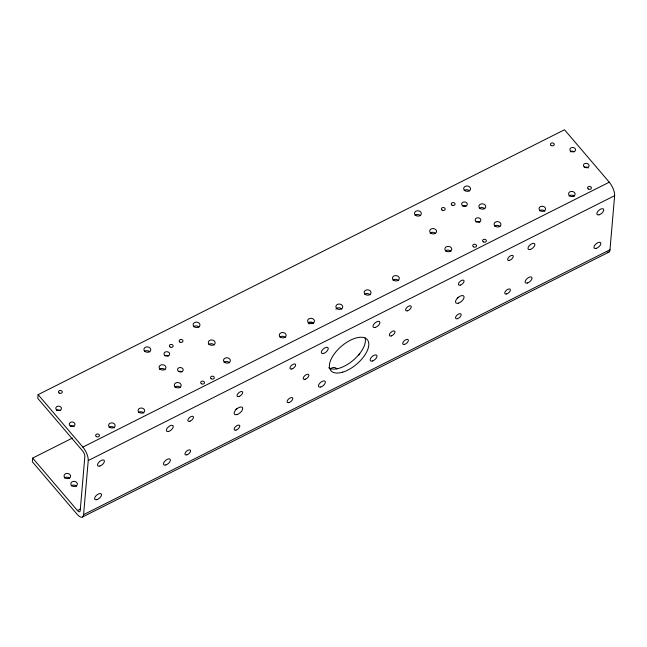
<?xml version="1.0" encoding="UTF-8"?>
<svg xmlns="http://www.w3.org/2000/svg" width="647" height="647" viewBox="0 0 647 647"><rect width="100%" height="100%" fill="white"/><g stroke="black" fill="none" stroke-linecap="round" stroke-linejoin="round"><path stroke-width="0.97" d="M32.673 458.076L32.35 461.804L77.114 514.252A10.457 4.06 63.3 0 0 83.584 514.656L609.992 249.766L614.626 195.661A10.457 4.06 63.3 0 0 609.272 182.203L564.516 129.756L38.108 394.646L37.785 398.374L82.549 450.822A4.48 1.739 63.3 0 1 84.846 456.596L80.204 510.693A4.48 1.739 63.3 0 1 77.43 510.523L32.673 458.076L72.399 438.084M83.584 514.656L88.227 460.551A10.457 4.06 63.3 0 0 82.873 447.093L38.108 394.646M82.873 447.093L609.272 182.203M88.227 460.551L614.626 195.661M77.43 510.523L80.139 509.165M82.517 516.993L608.916 252.104M609.992 249.766A10.457 4.06 63.3 0 1 607.234 252.233M279.811 337.103A3.437 2.677 4.9 0 1 285.246 337.508M308.101 322.869A3.437 2.677 4.9 0 1 313.536 323.274M335.898 309.201A3.437 2.677 4.9 0 1 341.826 309.04M364.673 294.401A3.437 2.677 4.9 0 1 370.116 294.806M392.964 280.167A3.437 2.677 4.9 0 1 398.398 280.572M56.693 410.222A2.839 2.216 4.9 0 1 60.139 410.481M70.208 426.058A2.839 2.216 4.9 0 1 74.146 426.761M570.25 151.891A2.839 2.216 4.9 0 1 574.245 151.786M584.306 167.363A2.839 2.216 4.9 0 1 588.252 168.066M539.509 210.801A3.284 2.564 4.9 0 1 544.709 211.189M569.028 195.952A3.284 2.564 4.9 0 1 574.229 196.34M109.044 427.416A3.284 2.564 4.9 0 1 114.244 427.804M138.555 412.56A3.284 2.564 4.9 0 1 143.763 412.956M494.591 226.199A3.437 2.677 4.9 0 1 500.026 226.604M479.387 208.383A3.437 2.677 4.9 0 1 484.821 208.795M464.182 190.574A3.437 2.677 4.9 0 1 469.617 190.978M174.811 387.108A3.437 2.677 4.9 0 1 180.246 387.521M144.402 351.491A3.437 2.677 4.9 0 1 149.845 351.895M159.607 369.3A3.437 2.677 4.9 0 1 165.042 369.704M475.885 221.929A2.839 2.216 4.9 0 1 479.872 222.374M462.565 205.989A2.839 2.216 4.9 0 1 466.01 206.247M164.831 355.81A2.839 2.216 4.9 0 1 168.285 355.963M178.435 371.596A2.839 2.216 4.9 0 1 181.88 371.855M193.599 326.735A3.437 2.677 4.9 0 1 199.041 327.139M208.803 344.544A3.437 2.677 4.9 0 1 214.238 344.948M224.008 362.352A3.437 2.677 4.9 0 1 229.442 362.765M445.395 250.955A3.437 2.677 4.9 0 1 450.83 251.359M430.19 233.138A3.437 2.677 4.9 0 1 435.625 233.551M414.986 215.33A3.437 2.677 4.9 0 1 420.421 215.734M330.577 369.316A3.437 2.677 4.9 0 1 333.488 367.488A3.437 2.677 4.9 0 1 336.877 368.968M358.891 355.025A3.437 2.677 4.9 0 1 359.837 353.885M308.959 323.985A3.882 3.025 4.9 0 1 313.585 323.371M365.07 337.774A23.907 11.759 -40.5 0 1 352.68 360.711A23.907 11.759 -40.5 0 1 328.652 367.722M236.948 408.645A5.233 2.572 -40.5 0 1 235.88 409.494M458.327 297.24A5.233 2.572 -40.5 0 1 457.267 298.089M64.498 477.987A3.284 2.564 4.9 0 1 69.698 478.376M71.259 485.905A3.284 2.564 4.9 0 1 76.459 486.293M71.938 485.8A3.284 2.564 4.9 0 0 77.3 484.498A3.284 2.564 4.9 0 0 72.974 481.473A3.284 2.564 4.9 0 0 71.938 485.8M65.177 477.89A3.284 2.564 4.9 0 0 70.539 476.588A3.284 2.564 4.9 0 0 66.22 473.555A3.284 2.564 4.9 0 0 65.177 477.89M342.781 372.138A23.907 11.759 -40.5 0 0 368.442 341.729A23.907 11.759 -40.5 0 0 336.092 351.604A23.907 11.759 -40.5 0 0 342.781 372.138M99.848 466.042A4.181 2.054 -40.5 0 0 104.337 460.721A4.181 2.054 -40.5 0 0 98.676 462.451A4.181 2.054 -40.5 0 0 99.848 466.042M96.969 499.621A4.181 2.054 -40.5 0 0 101.458 494.3A4.181 2.054 -40.5 0 0 95.796 496.031A4.181 2.054 -40.5 0 0 96.969 499.621M599.195 214.772A4.181 2.054 -40.5 0 0 603.683 209.45A4.181 2.054 -40.5 0 0 598.022 211.181A4.181 2.054 -40.5 0 0 599.195 214.772M596.316 248.351A4.181 2.054 -40.5 0 0 600.804 243.029A4.181 2.054 -40.5 0 0 595.143 244.76A4.181 2.054 -40.5 0 0 596.316 248.351M168.721 431.387A4.181 2.054 -40.5 0 0 173.21 426.066A4.181 2.054 -40.5 0 0 167.549 427.788A4.181 2.054 -40.5 0 0 168.721 431.387M165.842 464.967A4.181 2.054 -40.5 0 0 170.331 459.645A4.181 2.054 -40.5 0 0 164.67 461.376A4.181 2.054 -40.5 0 0 165.842 464.967M530.314 249.427A4.181 2.054 -40.5 0 0 534.81 244.105A4.181 2.054 -40.5 0 0 529.149 245.836A4.181 2.054 -40.5 0 0 530.314 249.427M527.434 283.006A4.181 2.054 -40.5 0 0 531.931 277.684A4.181 2.054 -40.5 0 0 526.27 279.415A4.181 2.054 -40.5 0 0 527.434 283.006M237.028 414.573A5.233 2.572 -40.5 0 0 242.641 407.917A5.233 2.572 -40.5 0 0 235.565 410.085A5.233 2.572 -40.5 0 0 237.028 414.573M458.416 303.168A5.233 2.572 -40.5 0 0 464.028 296.52A5.233 2.572 -40.5 0 0 456.952 298.679A5.233 2.572 -40.5 0 0 458.416 303.168M291.91 368.96A3.437 1.69 -40.5 0 0 295.598 364.593A3.437 1.69 -40.5 0 0 290.948 366.016A3.437 1.69 -40.5 0 0 291.91 368.96M289.031 402.547A3.437 1.69 -40.5 0 0 292.719 398.172A3.437 1.69 -40.5 0 0 288.069 399.595A3.437 1.69 -40.5 0 0 289.031 402.547M407.521 310.786A3.437 1.69 -40.5 0 0 411.209 306.419A3.437 1.69 -40.5 0 0 406.559 307.835A3.437 1.69 -40.5 0 0 407.521 310.786M404.642 344.366A3.437 1.69 -40.5 0 0 408.33 339.998A3.437 1.69 -40.5 0 0 403.679 341.414A3.437 1.69 -40.5 0 0 404.642 344.366M305.149 379.263A3.437 1.69 -40.5 0 0 308.837 374.888A3.437 1.69 -40.5 0 0 304.187 376.311A3.437 1.69 -40.5 0 0 305.149 379.263M391.241 335.939A3.437 1.69 -40.5 0 0 394.937 331.563A3.437 1.69 -40.5 0 0 390.287 332.987A3.437 1.69 -40.5 0 0 391.241 335.939M323.686 353.399A4.181 2.054 -40.5 0 0 328.183 348.078A4.181 2.054 -40.5 0 0 322.521 349.809A4.181 2.054 -40.5 0 0 323.686 353.399M375.349 327.406A4.181 2.054 -40.5 0 0 379.838 322.085A4.181 2.054 -40.5 0 0 374.176 323.815A4.181 2.054 -40.5 0 0 375.349 327.406M372.47 360.994A4.181 2.054 -40.5 0 0 376.958 355.672A4.181 2.054 -40.5 0 0 371.297 357.395A4.181 2.054 -40.5 0 0 372.47 360.994M320.815 386.987A4.181 2.054 -40.5 0 0 325.304 381.665A4.181 2.054 -40.5 0 0 319.642 383.388A4.181 2.054 -40.5 0 0 320.815 386.987M509.529 260.353A3.437 1.69 -40.5 0 0 513.217 255.977A3.437 1.69 -40.5 0 0 508.566 257.401A3.437 1.69 -40.5 0 0 509.529 260.353M506.65 293.932A3.437 1.69 -40.5 0 0 510.337 289.565A3.437 1.69 -40.5 0 0 505.687 290.98A3.437 1.69 -40.5 0 0 506.65 293.932M190.056 421.157A3.437 1.69 -40.5 0 0 193.356 416.717A3.437 1.69 -40.5 0 0 188.56 418.601A3.437 1.69 -40.5 0 0 190.056 421.157M186.983 454.809A3.437 1.69 -40.5 0 0 190.533 450.401A3.437 1.69 -40.5 0 0 185.818 452.002A3.437 1.69 -40.5 0 0 186.983 454.809M238.945 396.506A3.437 1.69 -40.5 0 0 242.633 392.139A3.437 1.69 -40.5 0 0 237.983 393.554A3.437 1.69 -40.5 0 0 238.945 396.506M236.066 430.093A3.437 1.69 -40.5 0 0 239.754 425.718A3.437 1.69 -40.5 0 0 235.104 427.141A3.437 1.69 -40.5 0 0 236.066 430.093M460.332 285.109A3.437 1.69 -40.5 0 0 464.02 280.733A3.437 1.69 -40.5 0 0 459.37 282.157A3.437 1.69 -40.5 0 0 460.332 285.109M457.453 318.688A3.437 1.69 -40.5 0 0 461.141 314.321A3.437 1.69 -40.5 0 0 456.491 315.736A3.437 1.69 -40.5 0 0 457.453 318.688M280.507 337.168A3.437 2.677 4.9 0 0 286.111 335.809A3.437 2.677 4.9 0 0 281.599 332.639A3.437 2.677 4.9 0 0 280.507 337.168M308.797 322.934A3.437 2.677 4.9 0 0 314.402 321.567A3.437 2.677 4.9 0 0 309.881 318.405A3.437 2.677 4.9 0 0 308.797 322.934M337.087 308.7A3.437 2.677 4.9 0 0 342.692 307.333A3.437 2.677 4.9 0 0 338.171 304.163A3.437 2.677 4.9 0 0 337.087 308.7M365.377 294.466A3.437 2.677 4.9 0 0 370.982 293.099A3.437 2.677 4.9 0 0 366.461 289.929A3.437 2.677 4.9 0 0 365.377 294.466M393.659 280.232A3.437 2.677 4.9 0 0 399.264 278.865A3.437 2.677 4.9 0 0 394.751 275.695A3.437 2.677 4.9 0 0 393.659 280.232M570.88 151.301A2.839 2.216 4.9 0 0 575.506 150.177A2.839 2.216 4.9 0 0 571.778 147.556A2.839 2.216 4.9 0 0 570.88 151.301M584.395 167.128A2.839 2.216 4.9 0 0 589.021 166.004A2.839 2.216 4.9 0 0 585.292 163.392A2.839 2.216 4.9 0 0 584.395 167.128M56.774 409.996A2.839 2.216 4.9 0 0 61.4 408.872A2.839 2.216 4.9 0 0 57.672 406.251A2.839 2.216 4.9 0 0 56.774 409.996M70.288 425.831A2.839 2.216 4.9 0 0 74.915 424.707A2.839 2.216 4.9 0 0 71.186 422.087A2.839 2.216 4.9 0 0 70.288 425.831M551.131 145.446A1.901 1.48 4.9 0 0 554.22 144.693A1.901 1.48 4.9 0 0 551.729 142.947A1.901 1.48 4.9 0 0 551.131 145.446M588.204 188.924A1.901 1.48 4.9 0 0 591.358 188.326A1.901 1.48 4.9 0 0 589.005 186.457A1.901 1.48 4.9 0 0 588.204 188.924M96.322 436.547A1.901 1.48 4.9 0 0 99.42 435.795A1.901 1.48 4.9 0 0 96.921 434.04A1.901 1.48 4.9 0 0 96.322 436.547M59.16 393.004A1.901 1.48 4.9 0 0 62.258 392.252A1.901 1.48 4.9 0 0 59.759 390.505A1.901 1.48 4.9 0 0 59.16 393.004M109.723 427.311A3.284 2.564 4.9 0 0 115.085 426.009A3.284 2.564 4.9 0 0 110.758 422.984A3.284 2.564 4.9 0 0 109.723 427.311M139.242 412.462A3.284 2.564 4.9 0 0 144.605 411.16A3.284 2.564 4.9 0 0 140.278 408.128A3.284 2.564 4.9 0 0 139.242 412.462M540.196 210.704A3.284 2.564 4.9 0 0 545.55 209.402A3.284 2.564 4.9 0 0 541.232 206.369A3.284 2.564 4.9 0 0 540.196 210.704M569.708 195.847A3.284 2.564 4.9 0 0 575.07 194.545A3.284 2.564 4.9 0 0 570.751 191.512A3.284 2.564 4.9 0 0 569.708 195.847M145.106 351.547A3.437 2.677 4.9 0 0 150.711 350.189A3.437 2.677 4.9 0 0 146.19 347.018A3.437 2.677 4.9 0 0 145.106 351.547M175.507 387.173A3.437 2.677 4.9 0 0 181.111 385.814A3.437 2.677 4.9 0 0 176.591 382.644A3.437 2.677 4.9 0 0 175.507 387.173M160.302 369.364A3.437 2.677 4.9 0 0 165.907 367.997A3.437 2.677 4.9 0 0 161.394 364.835A3.437 2.677 4.9 0 0 160.302 369.364M480.082 208.447A3.437 2.677 4.9 0 0 485.687 207.089A3.437 2.677 4.9 0 0 481.166 203.918A3.437 2.677 4.9 0 0 480.082 208.447M495.287 226.264A3.437 2.677 4.9 0 0 500.891 224.897A3.437 2.677 4.9 0 0 496.37 221.727A3.437 2.677 4.9 0 0 495.287 226.264M464.878 190.639A3.437 2.677 4.9 0 0 470.482 189.272A3.437 2.677 4.9 0 0 465.969 186.11A3.437 2.677 4.9 0 0 464.878 190.639M170.024 346.978A1.901 1.48 4.9 0 0 173.121 346.226A1.901 1.48 4.9 0 0 170.622 344.479A1.901 1.48 4.9 0 0 170.024 346.978M179.866 342.028A1.901 1.48 4.9 0 0 182.955 341.276A1.901 1.48 4.9 0 0 180.464 339.521A1.901 1.48 4.9 0 0 179.866 342.028M211.197 378.738A1.901 1.48 4.9 0 0 214.294 377.985A1.901 1.48 4.9 0 0 211.795 376.239A1.901 1.48 4.9 0 0 211.197 378.738M201.363 383.695A1.901 1.48 4.9 0 0 204.452 382.943A1.901 1.48 4.9 0 0 201.961 381.188A1.901 1.48 4.9 0 0 201.363 383.695M442.087 210.081A1.901 1.48 4.9 0 0 445.176 209.329A1.901 1.48 4.9 0 0 442.685 207.574A1.901 1.48 4.9 0 0 442.087 210.081M451.921 205.123A1.901 1.48 4.9 0 0 455.019 204.379A1.901 1.48 4.9 0 0 452.52 202.624A1.901 1.48 4.9 0 0 451.921 205.123M483.26 241.841A1.901 1.48 4.9 0 0 486.35 241.088A1.901 1.48 4.9 0 0 483.859 239.341A1.901 1.48 4.9 0 0 483.26 241.841M473.418 246.79A1.901 1.48 4.9 0 0 476.507 246.038A1.901 1.48 4.9 0 0 474.016 244.291A1.901 1.48 4.9 0 0 473.418 246.79M165.09 355.591A2.839 2.216 4.9 0 0 169.651 354.321A2.839 2.216 4.9 0 0 165.802 351.814A2.839 2.216 4.9 0 0 165.09 355.591M178.523 371.37A2.839 2.216 4.9 0 0 183.15 370.246A2.839 2.216 4.9 0 0 179.413 367.625A2.839 2.216 4.9 0 0 178.523 371.37M462.645 205.762A2.839 2.216 4.9 0 0 467.271 204.638A2.839 2.216 4.9 0 0 463.543 202.018A2.839 2.216 4.9 0 0 462.645 205.762M476.354 221.719A2.839 2.216 4.9 0 0 480.826 220.279A2.839 2.216 4.9 0 0 476.831 217.918A2.839 2.216 4.9 0 0 476.354 221.719M194.302 326.792A3.437 2.677 4.9 0 0 199.907 325.433A3.437 2.677 4.9 0 0 195.386 322.263A3.437 2.677 4.9 0 0 194.302 326.792M209.499 344.608A3.437 2.677 4.9 0 0 215.103 343.242A3.437 2.677 4.9 0 0 210.59 340.079A3.437 2.677 4.9 0 0 209.499 344.608M224.703 362.417A3.437 2.677 4.9 0 0 230.308 361.058A3.437 2.677 4.9 0 0 225.787 357.888A3.437 2.677 4.9 0 0 224.703 362.417M446.09 251.02A3.437 2.677 4.9 0 0 451.695 249.653A3.437 2.677 4.9 0 0 447.174 246.483A3.437 2.677 4.9 0 0 446.09 251.02M430.886 233.203A3.437 2.677 4.9 0 0 436.49 231.844A3.437 2.677 4.9 0 0 431.97 228.674A3.437 2.677 4.9 0 0 430.886 233.203M415.681 215.394A3.437 2.677 4.9 0 0 421.286 214.028A3.437 2.677 4.9 0 0 416.773 210.865A3.437 2.677 4.9 0 0 415.681 215.394"/></g></svg>
